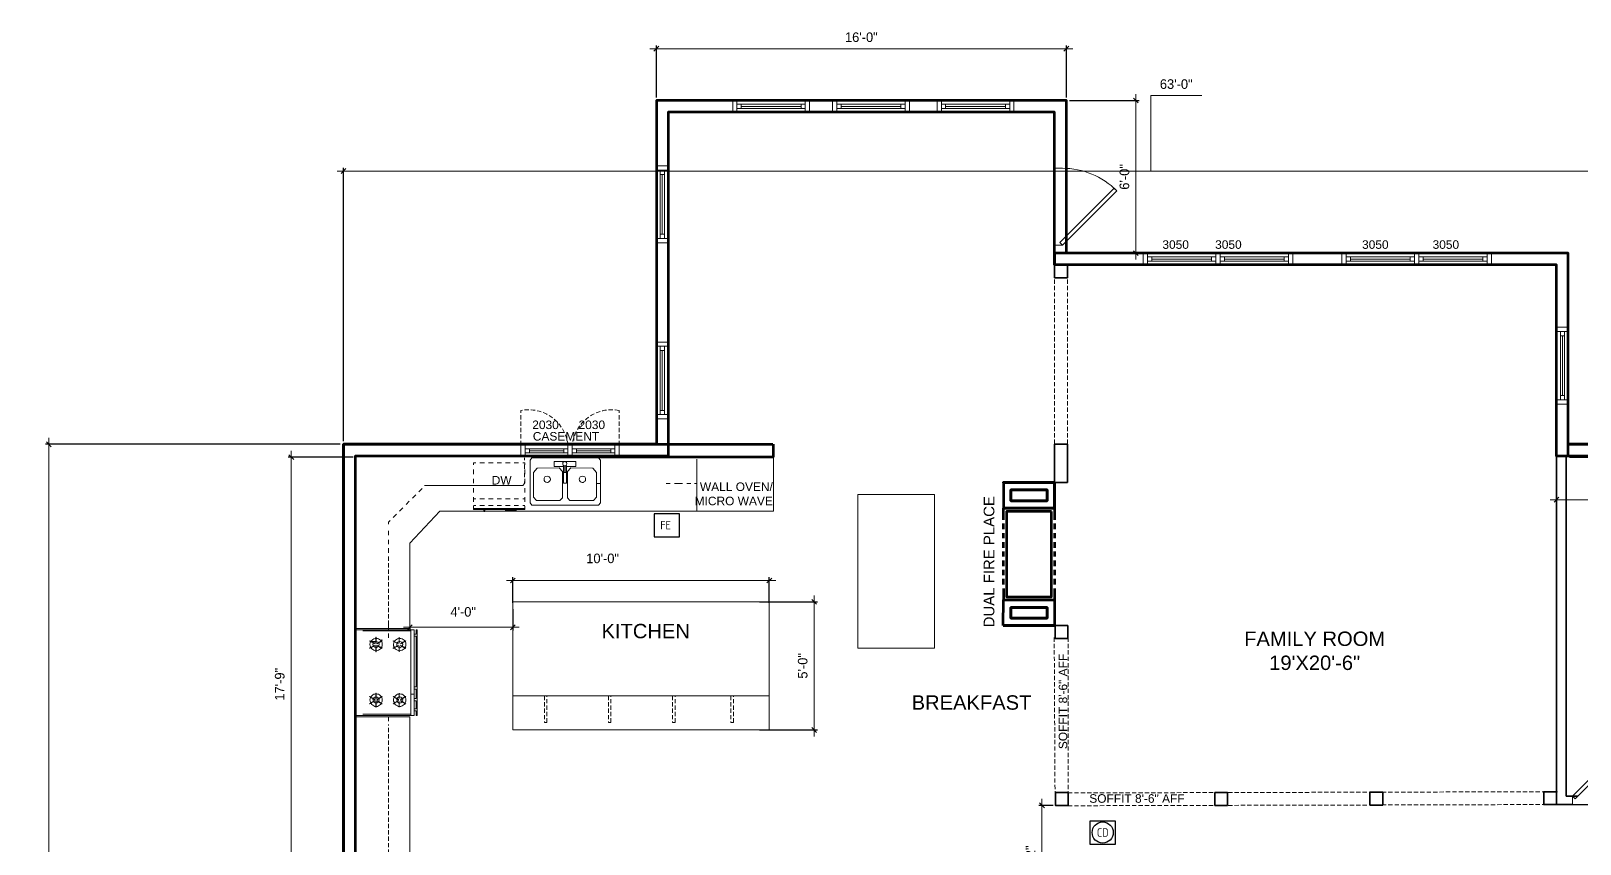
# Model space of a CAD drawing. Extents: x 4834 to 12794, y 1436 to 32221.
# Drawn here: x 7292 to 8017, y 3965 to 4346 of the extents above; entities that cross this region are included whole.
import ezdxf

# ---------------------------------------------------------------- set-up
doc = ezdxf.new("R2010")
doc.units = 0
doc.header["$LTSCALE"] = 8
doc.header["$MEASUREMENT"] = 0
doc.linetypes.add('HIDDEN', pattern=[0.375, 0.25, -0.125])
doc.linetypes.add('Hidden (½x)', pattern=[0.1875, 0.125, -0.0625])
doc.layers.get('0').update_dxf_attribs({"lineweight": 9})
doc.layers.get('DefPoints').update_dxf_attribs({"color": 17})
for name, color, linetype, lineweight in [('A-Wall-New', 1, 'Continuous', 50), ('A-Wall-Partition', 3, 'Continuous', 35), ('A-windoor', 2, 'Continuous', 13), ('AFURNITURE', 134, 'Continuous', 18), ('Details', 2, 'Continuous', 15), ('DIM', 8, 'Continuous', 5), ('DIMENSION', 9, 'Continuous', 9), ('door', 43, 'Continuous', 13), ('TEXT', 6, 'Continuous', 25)]:
    doc.layers.add(name, color=color, linetype=linetype, lineweight=lineweight)
doc.styles.add('ARCHITXT', font='ARCHITXT.SHX', dxfattribs={"height": 2})
doc.styles.add('PDF Arial', font='arial.ttf')
doc.styles.get("Standard").update_dxf_attribs({"font": 'stylu.ttf'})
doc.dimstyles.new('Forum 24', dxfattribs={"dimscale": 24, "dimtxt": 0.1875, "dimasz": 0.09375, "dimexe": 0.0625, "dimexo": 0.0625, "dimgap": 0.125, "dimtad": 1, "dimdec": 4, "dimrnd": 1, "dimzin": 7, "dimdsep": 46, "dimlunit": 4, "dimtxsty": 'Standard', "dimblk": 'OBLIQUE', "dimblk1": 'DIMTICK', "dimblk2": 'OBLIQUE', "dimcen": -0.0625, "dimdle": 0.125, "dimclrd": 256, "dimclre": 256, "dimclrt": 256, "dimadec": 0, "dimazin": 0, "dimtfac": 1, "dimtdec": 4, "dimtmove": 1, "dimatfit": 3, "dimfxl": 0.0625, "dimtvp": 1.2, "dimfrac": 2, "dimtolj": 1, "dimtzin": 7, "dimlwd": 13, "dimarcsym": 0})

# ---------------------------------------------------------------- blocks, each defined once
blk = doc.blocks.new('_Oblique')
at = {"color": 0, "linetype": 'ByBlock', "lineweight": -2}
blk.add_line((-0.5, -0.5), (0.5, 0.5), dxfattribs=at)
blk = doc.blocks.new('*D443')
at = {"layer": 'DefPoints', "color": 0, "transparency": 16777216}
for p in [(7631.76, 4078.55), (7658.79, 4078.55), (7631.76, 4018.52)]:
    blk.add_point(p, dxfattribs=at)
at = {"layer": 'DIM', "lineweight": -2, "transparency": 16777216}
for p, q in [((7633.26, 4078.55), (7660.29, 4078.55)), ((7633.26, 4018.52), (7660.29, 4018.52))]:
    blk.add_line(p, q, dxfattribs=at)
at = {"layer": 'DIM', "lineweight": 13, "transparency": 16777216}
blk.add_line((7658.79, 4015.52), (7658.79, 4081.55), dxfattribs=at)
at = {"layer": 'DIM', "lineweight": 13, "transparency": 16777216, "xscale": 2.25, "yscale": 2.25, "zscale": 2.25}
for p, rotation in [((7658.79, 4078.55), 90), ((7658.79, 4018.52), 270)]:
    blk.add_blockref('_Oblique', p, dxfattribs=dict(at, rotation=rotation))
at = {"layer": 'DIM', "transparency": 16777216, "insert": (7653.42, 4048.53), "char_height": 4.5, "attachment_point": 5, "rotation": 90}
blk.add_mtext('\\A1;5\'-0"', dxfattribs=at)
blk = doc.blocks.new('DIMTICK')
for p, q in [((-1, 0), (1, 0)), ((0, 1), (0, -1))]:
    blk.add_line(p, q)
at = {"const_width": 0.141}
blk.add_lwpolyline([(0.71, 0.71), (-0.71, -0.71)], dxfattribs=at)
blk = doc.blocks.new('*D444')
at = {"layer": 'DefPoints', "color": 0, "transparency": 16777216}
for p in [(7517.71, 4076.55), (7469.44, 4068.61), (7517.71, 4066.59)]:
    blk.add_point(p, dxfattribs=at)
at = {"layer": 'DIM', "lineweight": -2, "transparency": 16777216}
for p, q in [((7517.71, 4075.05), (7517.71, 4065.09)), ((7469.44, 4067.11), (7469.44, 4065.09))]:
    blk.add_line(p, q, dxfattribs=at)
at = {"layer": 'DIM', "lineweight": 13, "transparency": 16777216}
blk.add_line((7466.44, 4066.59), (7520.71, 4066.59), dxfattribs=at)
at = {"layer": 'DIM', "lineweight": 13, "transparency": 16777216, "xscale": 2.25, "yscale": 2.25, "zscale": 2.25, "rotation": 180}
blk.add_blockref('_Oblique', (7469.44, 4066.59), dxfattribs=at)
at = {"layer": 'DIM', "lineweight": 13, "transparency": 16777216, "xscale": 2.25, "yscale": 2.25, "zscale": 2.25}
blk.add_blockref('_Oblique', (7517.71, 4066.59), dxfattribs=at)
at = {"layer": 'DIM', "transparency": 16777216, "insert": (7494.43, 4073.8), "char_height": 4.5, "attachment_point": 5}
blk.add_mtext('\\A1;4\'-0"', dxfattribs=at)
blk = doc.blocks.new('*D445')
at = {"layer": 'DefPoints', "color": 0, "transparency": 16777216}
for p in [(7637.76, 4088.53), (7517.71, 4076.55), (7637.76, 4076.55)]:
    blk.add_point(p, dxfattribs=at)
at = {"layer": 'DIM', "lineweight": 13, "transparency": 16777216}
blk.add_line((7514.71, 4088.53), (7640.76, 4088.53), dxfattribs=at)
at = {"layer": 'DIM', "lineweight": -2, "transparency": 16777216}
for p, q in [((7517.71, 4078.05), (7517.71, 4090.03)), ((7637.76, 4078.05), (7637.76, 4090.03))]:
    blk.add_line(p, q, dxfattribs=at)
at = {"layer": 'DIM', "lineweight": 13, "transparency": 16777216, "xscale": 2.25, "yscale": 2.25, "zscale": 2.25, "rotation": 180}
blk.add_blockref('_Oblique', (7517.71, 4088.53), dxfattribs=at)
at = {"layer": 'DIM', "lineweight": 13, "transparency": 16777216, "xscale": 2.25, "yscale": 2.25, "zscale": 2.25}
blk.add_blockref('_Oblique', (7637.76, 4088.53), dxfattribs=at)
at = {"layer": 'DIM', "transparency": 16777216, "insert": (7559.73, 4098.85), "char_height": 4.5, "attachment_point": 5}
blk.add_mtext('\\A1;10\'-0"', dxfattribs=at)
blk = doc.blocks.new('*U558')
for p, q in [((-30, 0), (-30, 4)), ((0, 0), (0, 4))]:
    blk.add_line(p, q)
blk.add_lwpolyline([(0, 0), (-21.21, -21.21), (-22.45, -19.98), (-1.24, 1.24)], close=True)
blk.add_arc((0, 0), 30, 180, 225)
blk = doc.blocks.new('*U153')
for p, q in [((-18, 0), (14, 0)), ((-18, -3.75), (-18, -1.75)), ((-18, -1.75), (14, -1.75)), ((14, -3.75), (-18, -3.75)), ((-18, -5.5), (14, -5.5)), ((-16, -1.75), (-16, -3.75)), ((12, -2.75), (-16, -2.75)), ((12, -1.75), (12, -3.75)), ((14, -1.75), (14, -3.75))]:
    blk.add_line(p, q)
blk.add_lwpolyline([(-18, -5.5), (-20, -5.5), (-20, 0), (-18, 0)], close=True)
at = {"extrusion": (0, 0, -1)}
blk.add_lwpolyline([(-14, -5.5), (-16, -5.5), (-16, 0), (-14, 0)], close=True, dxfattribs=at)
blk = doc.blocks.new('*U162')
for p, q in [((-6, 0), (14, 0)), ((-6, -3.75), (-6, -1.75)), ((-6, -1.75), (14, -1.75)), ((14, -3.75), (-6, -3.75)), ((-6, -5.5), (14, -5.5)), ((-4, -1.75), (-4, -3.75)), ((12, -2.75), (-4, -2.75)), ((12, -1.75), (12, -3.75)), ((14, -1.75), (14, -3.75))]:
    blk.add_line(p, q)
blk.add_lwpolyline([(-6, -5.5), (-8, -5.5), (-8, 0), (-6, 0)], close=True)
at = {"extrusion": (0, 0, -1)}
blk.add_lwpolyline([(-14, -5.5), (-16, -5.5), (-16, 0), (-14, 0)], close=True, dxfattribs=at)
blk = doc.blocks.new('*U155')
for p, q in [((-18, 0), (2, 0)), ((-18, -3.75), (-18, -1.75)), ((-18, -1.75), (2, -1.75)), ((2, -3.75), (-18, -3.75)), ((-18, -5.5), (2, -5.5)), ((-16, -1.75), (-16, -3.75)), ((0, -2.75), (-16, -2.75)), ((0, -1.75), (0, -3.75)), ((2, -1.75), (2, -3.75))]:
    blk.add_line(p, q)
blk.add_lwpolyline([(-18, -5.5), (-20, -5.5), (-20, 0), (-18, 0)], close=True)
at = {"extrusion": (0, 0, -1)}
blk.add_lwpolyline([(-2, -5.5), (-4, -5.5), (-4, 0), (-2, 0)], close=True, dxfattribs=at)
blk = doc.blocks.new('*D466')
at = {"layer": 'DefPoints', "color": 0, "transparency": 16777216}
for p in [(7300.38, 4152.3), (7438.41, 4152.3), (7438.41, 3546.3)]:
    blk.add_point(p, dxfattribs=at)
at = {"layer": 'DIM', "lineweight": -2, "transparency": 16777216}
for p, q in [((7436.91, 4152.3), (7298.88, 4152.3)), ((7436.91, 3546.3), (7298.88, 3546.3))]:
    blk.add_line(p, q, dxfattribs=at)
at = {"layer": 'DIM', "lineweight": 13, "transparency": 16777216}
blk.add_line((7300.38, 3543.3), (7300.38, 4155.3), dxfattribs=at)
at = {"layer": 'DIM', "lineweight": 13, "transparency": 16777216, "xscale": 2.25, "yscale": 2.25, "zscale": 2.25}
for p, rotation in [((7300.38, 4152.3), 90), ((7300.38, 3546.3), 270)]:
    blk.add_blockref('_Oblique', p, dxfattribs=dict(at, rotation=rotation))
at = {"layer": 'DIM', "transparency": 16777216, "insert": (7295.01, 3849.3), "char_height": 4.5, "attachment_point": 5, "rotation": 90}
blk.add_mtext('\\A1;50\'-6"', dxfattribs=at)
blk = doc.blocks.new('*D467')
at = {"layer": 'DefPoints', "color": 0, "transparency": 16777216}
for p in [(8194.41, 4280.31), (7438.41, 4152.3), (8194.41, 4152.3)]:
    blk.add_point(p, dxfattribs=at)
at = {"layer": 'DIMENSION', "lineweight": 13, "transparency": 16777216}
for p, q in [((7816.41, 4280.31), (7816.41, 4315.65)), ((7816.41, 4315.65), (7840.24, 4315.65)), ((7435.41, 4280.31), (8197.41, 4280.31))]:
    blk.add_line(p, q, dxfattribs=at)
at = {"layer": 'DIMENSION', "lineweight": -2, "transparency": 16777216}
for p, q in [((7438.41, 4153.8), (7438.41, 4281.81)), ((8194.41, 4153.8), (8194.41, 4281.81))]:
    blk.add_line(p, q, dxfattribs=at)
at = {"layer": 'DIMENSION', "lineweight": 13, "transparency": 16777216, "xscale": 2.25, "yscale": 2.25, "zscale": 2.25, "rotation": 180}
blk.add_blockref('_Oblique', (7438.41, 4280.31), dxfattribs=at)
at = {"layer": 'DIMENSION', "lineweight": 13, "transparency": 16777216, "xscale": 2.25, "yscale": 2.25, "zscale": 2.25}
blk.add_blockref('_Oblique', (8194.41, 4280.31), dxfattribs=at)
at = {"layer": 'DIMENSION', "transparency": 16777216, "insert": (7828.32, 4321), "char_height": 4.5, "attachment_point": 5}
blk.add_mtext('\\A1;63\'-0"', dxfattribs=at)
blk = doc.blocks.new('*D482')
at = {"layer": 'DefPoints', "color": 0, "transparency": 16777216}
for p in [(8006.41, 4146.3), (8194.41, 4146.3), (8194.41, 4126.37)]:
    blk.add_point(p, dxfattribs=at)
at = {"layer": 'DIM', "lineweight": -2, "transparency": 16777216}
for p, q in [((8006.41, 4144.8), (8006.41, 4124.87)), ((8194.41, 4144.8), (8194.41, 4124.87))]:
    blk.add_line(p, q, dxfattribs=at)
at = {"layer": 'DIM', "lineweight": 13, "transparency": 16777216}
blk.add_line((8003.41, 4126.37), (8197.41, 4126.37), dxfattribs=at)
at = {"layer": 'DIM', "lineweight": 13, "transparency": 16777216, "xscale": 2.25, "yscale": 2.25, "zscale": 2.25, "rotation": 180}
blk.add_blockref('_Oblique', (8006.41, 4126.37), dxfattribs=at)
at = {"layer": 'DIM', "lineweight": 13, "transparency": 16777216, "xscale": 2.25, "yscale": 2.25, "zscale": 2.25}
blk.add_blockref('_Oblique', (8194.41, 4126.37), dxfattribs=at)
at = {"layer": 'DIM', "transparency": 16777216, "insert": (8100.41, 4131.72), "char_height": 4.5, "attachment_point": 5}
blk.add_mtext('\\A1;15\'-8"', dxfattribs=at)
blk = doc.blocks.new('*D473')
at = {"layer": 'DefPoints', "color": 0, "transparency": 16777216}
for p in [(8010.91, 4146.3), (8010.91, 3983.56), (8046.05, 3983.56)]:
    blk.add_point(p, dxfattribs=at)
at = {"layer": 'DIM', "lineweight": 13, "transparency": 16777216}
blk.add_line((8046.05, 4149.3), (8046.05, 3980.56), dxfattribs=at)
at = {"layer": 'DIM', "lineweight": -2, "transparency": 16777216}
for p, q in [((8012.41, 4146.3), (8047.55, 4146.3)), ((8012.41, 3983.56), (8047.55, 3983.56))]:
    blk.add_line(p, q, dxfattribs=at)
at = {"layer": 'DIM', "lineweight": 13, "transparency": 16777216, "xscale": 2.25, "yscale": 2.25, "zscale": 2.25}
for p, rotation in [((8046.05, 4146.3), 90), ((8046.05, 3983.56), 270)]:
    blk.add_blockref('_Oblique', p, dxfattribs=dict(at, rotation=rotation))
at = {"layer": 'DIM', "transparency": 16777216, "insert": (8040.63, 4064.93), "char_height": 4.5, "attachment_point": 5, "rotation": 90}
blk.add_mtext('\\A1;13\'-7"', dxfattribs=at)
blk = doc.blocks.new('*D512')
at = {"layer": 'DefPoints', "color": 0, "transparency": 16777216}
for p in [(7772.26, 3983.21), (7765.46, 3933.59), (7772.26, 3933.59)]:
    blk.add_point(p, dxfattribs=at)
at = {"layer": 'DIM', "lineweight": -2, "transparency": 16777216}
for p, q in [((7770.76, 3983.21), (7763.96, 3983.21)), ((7770.76, 3933.59), (7763.96, 3933.59))]:
    blk.add_line(p, q, dxfattribs=at)
at = {"layer": 'DIM', "lineweight": 13, "transparency": 16777216}
blk.add_line((7765.46, 3986.21), (7765.46, 3930.59), dxfattribs=at)
at = {"layer": 'DIM', "lineweight": 13, "transparency": 16777216, "xscale": 2.25, "yscale": 2.25, "zscale": 2.25}
for p, rotation in [((7765.46, 3983.21), 90), ((7765.46, 3933.59), 270)]:
    blk.add_blockref('_Oblique', p, dxfattribs=dict(at, rotation=rotation))
at = {"layer": 'DIM', "transparency": 16777216, "insert": (7760.11, 3958.4), "char_height": 4.5, "attachment_point": 5, "rotation": 90}
blk.add_mtext('\\A1;4\'-2"', dxfattribs=at)
blk = doc.blocks.new('*D534')
at = {"layer": 'DefPoints', "color": 0, "transparency": 16777216}
for p in [(7413.96, 4146.3), (7444.41, 4146.3), (7444.41, 3933.56)]:
    blk.add_point(p, dxfattribs=at)
at = {"layer": 'DIM', "lineweight": 13, "transparency": 16777216}
blk.add_line((7413.96, 3930.56), (7413.96, 4149.3), dxfattribs=at)
at = {"layer": 'DIM', "lineweight": -2, "transparency": 16777216}
for p, q in [((7442.91, 4146.3), (7412.46, 4146.3)), ((7442.91, 3933.56), (7412.46, 3933.56))]:
    blk.add_line(p, q, dxfattribs=at)
at = {"layer": 'DIM', "lineweight": 13, "transparency": 16777216, "xscale": 2.25, "yscale": 2.25, "zscale": 2.25}
for p, rotation in [((7413.96, 4146.3), 90), ((7413.96, 3933.56), 270)]:
    blk.add_blockref('_Oblique', p, dxfattribs=dict(at, rotation=rotation))
at = {"layer": 'DIM', "transparency": 16777216, "insert": (7408.55, 4039.93), "char_height": 4.5, "attachment_point": 5, "rotation": 90}
blk.add_mtext('\\A1;17\'-9"', dxfattribs=at)
blk = doc.blocks.new('*U516')
for p, q in [((0, 0), (0, -4)), ((36, 0), (36, -4))]:
    blk.add_line(p, q)
blk.add_lwpolyline([(0, 0), (25.46, 25.46), (26.69, 24.22), (1.24, -1.24)], close=True)
blk.add_arc((0, 0), 36, 360, 45)
blk = doc.blocks.new('*D553')
at = {"layer": 'DefPoints', "color": 0, "transparency": 16777216}
for p in [(7776.88, 4313.3), (7776.88, 4241.8), (7809.42, 4241.8)]:
    blk.add_point(p, dxfattribs=at)
at = {"layer": 'DIM', "lineweight": 13, "transparency": 16777216}
blk.add_line((7809.42, 4316.3), (7809.42, 4238.8), dxfattribs=at)
at = {"layer": 'DIM', "lineweight": -2, "transparency": 16777216}
for p, q in [((7778.38, 4313.3), (7810.92, 4313.3)), ((7778.38, 4241.8), (7810.92, 4241.8))]:
    blk.add_line(p, q, dxfattribs=at)
at = {"layer": 'DIM', "lineweight": 13, "transparency": 16777216, "xscale": 2.25, "yscale": 2.25, "zscale": 2.25}
for p, rotation in [((7809.42, 4313.3), 90), ((7809.42, 4241.8), 270)]:
    blk.add_blockref('_Oblique', p, dxfattribs=dict(at, rotation=rotation))
at = {"layer": 'DIM', "transparency": 16777216, "insert": (7804.07, 4277.55), "char_height": 4.5, "attachment_point": 5, "rotation": 90}
blk.add_mtext('\\A1;6\'-0"', dxfattribs=at)
blk = doc.blocks.new('*D554')
at = {"layer": 'DefPoints', "color": 0, "transparency": 16777216}
for p in [(7584.88, 4337.6), (7584.88, 4313.3), (7776.88, 4313.3)]:
    blk.add_point(p, dxfattribs=at)
at = {"layer": 'DIM', "lineweight": 13, "transparency": 16777216}
blk.add_line((7779.88, 4337.6), (7581.88, 4337.6), dxfattribs=at)
at = {"layer": 'DIM', "lineweight": -2, "transparency": 16777216}
for p, q in [((7584.88, 4314.8), (7584.88, 4339.1)), ((7776.88, 4314.8), (7776.88, 4339.1))]:
    blk.add_line(p, q, dxfattribs=at)
at = {"layer": 'DIM', "lineweight": 13, "transparency": 16777216, "xscale": 2.25, "yscale": 2.25, "zscale": 2.25, "rotation": 180}
blk.add_blockref('_Oblique', (7584.88, 4337.6), dxfattribs=at)
at = {"layer": 'DIM', "lineweight": 13, "transparency": 16777216, "xscale": 2.25, "yscale": 2.25, "zscale": 2.25}
blk.add_blockref('_Oblique', (7776.88, 4337.6), dxfattribs=at)
at = {"layer": 'DIM', "transparency": 16777216, "insert": (7680.88, 4342.95), "char_height": 4.5, "attachment_point": 5}
blk.add_mtext('\\A1;16\'-0"', dxfattribs=at)

msp = doc.modelspace()

# ---------------------------------------------------------------- linework, layer by layer
at = {"layer": 'A-Wall-New', "lineweight": 70}
for p, q in [((7776.87708, 4313.30067), (7584.87708, 4313.30067)), ((7584.87708, 4313.30067), (7584.87708, 4152.30067)), ((7776.87708, 4281.55537), (7776.87708, 4313.30067)), ((7776.87708, 4241.80067), (7776.87708, 4249.95997)), ((8011.90572, 4241.80067), (7771.37708, 4241.80067)), ((7771.37708, 4241.80067), (7771.37708, 4236.27325)), ((8011.90572, 4152.30067), (8011.90572, 4241.80067)), ((7639.76249, 4146.30067), (7639.76249, 4152.30067)), ((8011.90572, 4152.30067), (8194.40581, 4152.30067)), ((8011.90572, 4146.30067), (8011.90572, 4152.30067)), ((7747.29715, 4067.38932), (7747.37708, 4079.38932))]:
    msp.add_line(p, q, dxfattribs=at)
for points in [[(8194.40581, 4152.30067), (8011.90572, 4152.30067), (8011.90572, 4241.80067), (7776.87708, 4241.80067), (7776.87708, 4313.30067), (7584.87708, 4313.30067), (7584.87708, 4152.30067), (7438.40581, 4152.30067), (7438.40581, 3546.30067), (7714.40581, 3546.30067), (7714.40623, 3677.80987), (7846.40566, 3677.8095), (7846.4059, 3653.80987), (8012.40572, 3653.80601), (8012.40627, 3677.80987), (8194.40581, 3677.80987)], [(8188.90581, 4146.80067), (8006.40572, 4146.80067), (8006.40572, 4236.30067), (7771.37708, 4236.30067), (7771.37708, 4307.80067), (7590.37708, 4307.80067), (7590.37708, 4146.80067), (7443.90581, 4146.80067), (7443.90581, 3551.80067), (7708.90582, 3551.80067), (7708.90625, 3683.30989), (7851.9056, 3683.30949), (7851.90584, 3659.30974), (8006.90584, 3659.30614), (8006.9064, 3683.30987), (8188.90581, 3683.30987)], [(7750.81641, 4125.86932), (7750.81641, 4130.90999), (7767.85708, 4130.90999), (7767.85708, 4125.86932), (7767.85708, 4130.90999), (7750.81641, 4130.90999)], [(7769.85708, 4120.90932), (7748.81641, 4120.90932), (7748.81641, 4080.90932), (7769.85708, 4080.90932)], [(7767.85768, 4125.86932), (7750.81701, 4125.86932)], [(7750.81641, 4075.86932), (7750.81641, 4070.90999), (7767.85708, 4070.90999), (7767.85708, 4075.86932), (7767.85708, 4070.90999), (7750.81641, 4070.90999)], [(7767.85768, 4075.86932), (7750.81701, 4075.86932)]]:
    msp.add_lwpolyline(points, close=True, dxfattribs=at)
for points in [[(7438.40581, 3950.19884), (7438.40581, 4152.30067), (7639.37973, 4152.30067)], [(7639.76249, 4146.30067), (7553.06157, 4146.30067)], [(7771.29715, 4134.34932), (7747.29715, 4134.34932), (7771.29715, 4134.34932), (7771.29715, 4122.34932), (7747.29715, 4122.34932)], [(7747.29781, 4134.34932), (7747.77715, 4134.34932), (7747.37715, 4134.34932)], [(7747.37708, 4134.34932), (7747.37708, 4122.34932), (7771.37708, 4122.34932), (7771.37708, 4134.34932)], [(7752.81701, 4134.34932), (7771.37701, 4134.34932), (7752.81701, 4134.34932)], [(7747.29715, 4122.34932), (7747.29715, 4116.98932)], [(7771.37708, 4122.34932), (7771.37708, 4116.98932)], [(7747.29715, 4115.14932), (7747.29715, 4112.50932)], [(7771.37708, 4115.14932), (7771.37708, 4112.50932)], [(7747.29715, 4110.74932), (7747.29715, 4108.34932)], [(7747.29715, 4106.50932), (7747.29715, 4103.86932)], [(7771.37708, 4110.74932), (7771.37708, 4108.34932)], [(7771.37708, 4106.50932), (7771.37708, 4103.86932)], [(7747.29715, 4102.10932), (7747.29715, 4099.70932)], [(7771.37708, 4102.10932), (7771.37708, 4099.70932)], [(7747.29715, 4097.86932), (7747.29715, 4095.22932)], [(7747.29715, 4093.46932), (7747.29715, 4091.06932)], [(7771.37708, 4097.86932), (7771.37708, 4095.22932)], [(7771.37708, 4093.46932), (7771.37708, 4091.06932)], [(7747.29715, 4089.22932), (7747.29715, 4086.58932)], [(7747.37708, 4084.82932), (7747.37708, 4079.38932), (7751.93708, 4079.38932)], [(7771.37708, 4089.22932), (7771.37708, 4086.58932)], [(7771.37708, 4084.82932), (7771.37708, 4079.38932)], [(7747.29715, 4079.38932), (7771.29715, 4079.38932), (7771.29715, 4067.38932)], [(7753.69708, 4079.38932), (7756.33775, 4079.38932)], [(7758.17701, 4079.38932), (7760.57701, 4079.38932)], [(7762.33701, 4079.38932), (7764.97635, 4079.38932)], [(7766.81701, 4079.38932), (7771.37701, 4079.38932)], [(7747.29715, 4067.38932), (7771.29715, 4067.38932), (7747.29715, 4067.38932)], [(7752.81701, 4067.38932), (7771.37701, 4067.38932), (7752.81701, 4067.38932)]]:
    msp.add_lwpolyline(points, dxfattribs=at)
at = {"layer": 'A-Wall-Partition'}
for p, q in [((8006.40572, 3983.55982), (8006.40572, 4146.30067)), ((8010.90572, 3987.55982), (8010.90572, 4146.30067)), ((8006.40572, 3983.55982), (8013.88647, 3983.55982)), ((8010.90572, 3987.55982), (8016.36135, 3987.55982))]:
    msp.add_line(p, q, dxfattribs=at)
for points in [[(7777.37708, 4230.30067), (7777.37708, 4236.30067), (7771.37708, 4236.30067), (7771.37708, 4230.30067)], [(7777.37708, 4134.34932), (7777.37708, 4152.30067), (7771.37708, 4152.30067), (7771.37708, 4134.34932)], [(7777.5573, 4061.38932), (7777.5573, 4067.38932), (7771.5573, 4067.38932), (7771.5573, 4061.38932)], [(7924.99192, 3983.36464), (7924.99192, 3989.36464), (7918.99192, 3989.36464), (7918.99192, 3983.36464)], [(8006.40572, 3983.55982), (8006.40572, 3989.55982), (8000.40572, 3989.55982), (8000.40572, 3983.55982)], [(7777.73078, 3983.20542), (7777.73078, 3989.20542), (7771.73078, 3989.20542), (7771.73078, 3983.20542)], [(7852.38969, 3983.17799), (7852.38969, 3989.17799), (7846.38969, 3989.17799), (7846.38969, 3983.17799)]]:
    msp.add_lwpolyline(points, close=True, dxfattribs=at)
at = {"layer": 'AFURNITURE'}
for p, q in [((7603.76249, 4120.94407), (7603.76249, 4145.4065)), ((7522.3324, 4133.0637), (7476.39177, 4133.0637)), ((7483.44654, 4120.94407), (7469.43734, 4105.93487)), ((7483.44654, 4120.94407), (7603.76249, 4120.94407)), ((7469.43734, 4105.93487), (7469.43734, 4066.04735)), ((7469.43734, 4066.04735), (7444.40581, 4066.04735)), ((7469.43734, 4024.68232), (7444.40581, 4024.68232)), ((7469.43734, 3957.55982), (7469.43734, 4024.68232))]:
    msp.add_line(p, q, dxfattribs=at)
for points in [[(7499.2876, 4142.73778), (7499.2876, 4143.62735)], [(7500.39956, 4143.62735), (7499.2876, 4143.62735)], [(7504.40263, 4143.62735), (7502.2899, 4143.62735)], [(7508.4057, 4143.62735), (7506.29297, 4143.62735)], [(7512.40877, 4143.62735), (7510.29604, 4143.62735)], [(7516.41183, 4143.62735), (7514.2991, 4143.62735)], [(7520.4149, 4143.62735), (7518.30217, 4143.62735)], [(7523.30601, 4143.62735), (7522.30524, 4143.62735)], [(7523.22197, 4144.85051), (7523.22197, 4145.96248)], [(7523.22197, 4140.84745), (7523.22197, 4142.84898)], [(7523.30601, 4142.73778), (7523.30601, 4143.62735)], [(7526.6419, 4145.96248), (7525.75232, 4144.85051)], [(7525.75232, 4124.83518), (7525.75232, 4144.85051)], [(7557.77686, 4145.96248), (7526.6419, 4145.96248)], [(7547.21321, 4144.29453), (7537.09435, 4144.29453)], [(7537.09435, 4141.95941), (7537.09435, 4144.29453)], [(7541.43101, 4141.95941), (7537.09435, 4141.95941)], [(7542.98775, 4143.40496), (7542.87656, 4143.73855), (7542.65417, 4143.96094), (7542.32058, 4144.07214), (7541.98699, 4144.18334), (7541.6534, 4144.07214), (7541.31981, 4143.96094), (7541.09742, 4143.73855), (7541.09742, 4143.40496)], [(7541.09742, 4143.40496), (7541.09742, 4143.18257), (7541.09742, 4142.84898), (7541.31981, 4142.51539), (7541.6534, 4142.293), (7541.98699, 4142.293), (7542.43177, 4142.293), (7542.65417, 4142.51539), (7542.87656, 4142.84898), (7542.98775, 4143.18257), (7542.98775, 4143.40496)], [(7541.43101, 4134.06447), (7541.43101, 4142.4042)], [(7541.76459, 4139.1795), (7541.76459, 4142.293)], [(7542.54297, 4139.1795), (7542.54297, 4142.293)], [(7542.87656, 4134.06447), (7542.87656, 4142.4042)], [(7547.21321, 4141.95941), (7542.87656, 4141.95941)], [(7547.21321, 4141.95941), (7547.21321, 4144.29453)], [(7554.73105, 4145.96248), (7553.84148, 4145.96248)], [(7558.62292, 4145.96248), (7556.73258, 4145.96248)], [(7558.66644, 4144.85051), (7557.77686, 4145.96248)], [(7558.66644, 4124.83518), (7558.66644, 4144.85051)], [(7603.76249, 4120.94407), (7639.76249, 4120.94407), (7639.76249, 4146.30067)], [(7499.2876, 4138.40113), (7499.2876, 4140.51386)], [(7499.2876, 4134.06447), (7499.2876, 4136.1772)], [(7523.22197, 4136.84438), (7523.22197, 4138.84591)], [(7523.22197, 4133.95328), (7523.22197, 4134.84285)], [(7523.30601, 4138.40113), (7523.30601, 4140.51386)], [(7523.30601, 4134.06447), (7523.30601, 4136.1772)], [(7529.08821, 4141.06984), (7527.30907, 4139.1795)], [(7527.30907, 4127.50389), (7527.30907, 4139.1795)], [(7539.42947, 4141.29223), (7529.08821, 4141.06984)], [(7535.31521, 4135.95481), (7535.20401, 4136.51079), (7534.75923, 4137.06677), (7534.31444, 4137.28916), (7533.75846, 4137.40036), (7533.09128, 4137.28916), (7532.6465, 4137.06677), (7532.4241, 4136.51079), (7532.31291, 4135.95481)], [(7532.31291, 4135.95481), (7532.31291, 4135.95481), (7532.4241, 4135.39883), (7532.6465, 4134.84285), (7533.09128, 4134.50926), (7533.75846, 4134.39806), (7533.98085, 4134.39806), (7534.31444, 4134.50926), (7534.53683, 4134.73165), (7534.75923, 4134.84285), (7534.98162, 4135.17643), (7535.20401, 4135.39883), (7535.31521, 4135.73242), (7535.31521, 4135.95481), (7535.31521, 4135.95481)], [(7540.87502, 4139.62429), (7539.42947, 4141.29223)], [(7540.87502, 4127.1703), (7540.87502, 4139.62429)], [(7542.54297, 4139.1795), (7541.76459, 4139.1795)], [(7544.7669, 4141.29223), (7543.32134, 4139.62429)], [(7543.32134, 4127.1703), (7543.32134, 4139.62429)], [(7555.21935, 4141.06984), (7544.7669, 4141.29223)], [(7551.77226, 4135.95481), (7551.66107, 4136.51079), (7551.32748, 4137.06677), (7550.7715, 4137.28916), (7550.21551, 4137.40036), (7549.65953, 4137.28916), (7549.21475, 4137.06677), (7548.88116, 4136.51079), (7548.76996, 4135.95481)], [(7548.76996, 4135.95481), (7548.76996, 4135.95481), (7548.88116, 4135.39883), (7549.21475, 4134.84285), (7549.65953, 4134.50926), (7550.21551, 4134.39806), (7550.5491, 4134.39806), (7550.7715, 4134.50926), (7551.10509, 4134.73165), (7551.32748, 4134.84285), (7551.54987, 4135.17643), (7551.66107, 4135.39883), (7551.77226, 4135.73242), (7551.77226, 4135.95481), (7551.77226, 4135.95481)], [(7556.88729, 4139.1795), (7555.21935, 4141.06984)], [(7556.88729, 4127.50389), (7556.88729, 4139.1795)], [(7603.76249, 4136.84438), (7603.76249, 4138.84591)], [(7603.76249, 4133.95328), (7603.76249, 4134.84285)], [(7470.65896, 4127.0591), (7472.21571, 4128.61585)], [(7473.66126, 4130.0614), (7475.21801, 4131.61815)], [(7499.2876, 4129.72782), (7499.2876, 4131.84055)], [(7499.2876, 4125.39116), (7499.2876, 4127.61509)], [(7522.3324, 4133.0637), (7523.22197, 4133.95328)], [(7523.30601, 4129.72782), (7523.30601, 4131.84055)], [(7523.30601, 4125.39116), (7523.30601, 4127.61509)], [(7528.75463, 4126.05834), (7527.30907, 4127.50389)], [(7540.87502, 4127.1703), (7539.76306, 4125.94714)], [(7542.87656, 4134.06447), (7541.43101, 4134.06447)], [(7544.32211, 4125.94714), (7543.32134, 4127.1703)], [(7556.88729, 4127.50389), (7555.44174, 4126.05834)], [(7556.73258, 4133.95328), (7558.62292, 4133.95328)], [(7589.4197, 4133.95328), (7591.31004, 4133.95328)], [(7593.31157, 4133.95328), (7597.20191, 4133.95328)], [(7599.09224, 4133.95328), (7600.98258, 4133.95328)], [(7602.76172, 4133.95328), (7603.76249, 4133.95328)], [(7464.65436, 4121.0545), (7466.09991, 4122.50005)], [(7467.76786, 4124.168), (7469.21341, 4125.61355)], [(7500.39956, 4126.72551), (7499.2876, 4126.72551)], [(7500.39956, 4123.61202), (7499.2876, 4123.61202)], [(7499.2876, 4122.27766), (7499.2876, 4123.38962)], [(7523.30601, 4122.27766), (7499.2876, 4122.27766)], [(7499.2876, 4121.72168), (7499.2876, 4122.27766)], [(7523.30601, 4121.72168), (7499.2876, 4121.72168)], [(7504.40263, 4126.72551), (7502.2899, 4126.72551)], [(7504.40263, 4123.61202), (7502.2899, 4123.61202)], [(7504.06904, 4120.83211), (7504.06904, 4121.72168)], [(7504.51383, 4120.83211), (7504.06904, 4120.83211)], [(7504.51383, 4120.83211), (7504.51383, 4121.72168)], [(7504.51383, 4120.83211), (7504.51383, 4121.72168)], [(7508.4057, 4126.72551), (7506.29297, 4126.72551)], [(7508.4057, 4123.61202), (7506.29297, 4123.61202)], [(7512.40877, 4126.72551), (7510.29604, 4126.72551)], [(7512.40877, 4123.61202), (7510.29604, 4123.61202)], [(7516.41183, 4126.72551), (7514.2991, 4126.72551)], [(7516.41183, 4123.61202), (7514.2991, 4123.61202)], [(7514.2991, 4121.27689), (7514.2991, 4121.72168)], [(7519.19174, 4121.27689), (7514.2991, 4121.27689)], [(7520.4149, 4126.72551), (7518.30217, 4126.72551)], [(7520.4149, 4123.61202), (7518.30217, 4123.61202)], [(7519.19174, 4121.27689), (7519.19174, 4121.72168)], [(7523.30601, 4126.72551), (7522.30524, 4126.72551)], [(7523.30601, 4123.61202), (7522.30524, 4123.61202)], [(7523.30601, 4122.27766), (7523.30601, 4123.38962)], [(7523.30601, 4121.72168), (7523.30601, 4122.27766)], [(7526.6419, 4123.83441), (7525.75232, 4124.83518)], [(7557.77686, 4123.83441), (7526.6419, 4123.83441)], [(7539.76306, 4125.94714), (7528.75463, 4126.05834)], [(7555.44174, 4126.05834), (7544.32211, 4125.94714)], [(7558.66644, 4124.83518), (7557.77686, 4123.83441)], [(7459.42813, 4115.82828), (7460.20651, 4116.60665)], [(7459.42813, 4114.82751), (7459.42813, 4115.82828)], [(7461.65206, 4118.0522), (7463.20881, 4119.60895)], [(7459.42813, 4109.71324), (7459.42813, 4111.82597)], [(7459.42813, 4105.48778), (7459.42813, 4107.60051)], [(7459.42813, 4101.53686), (7459.42813, 4103.64959)], [(7459.42813, 4069.84183), (7459.42813, 4065.84336)], [(7471.42651, 4065.38017), (7444.40581, 4065.38017)], [(7469.98096, 4064.93538), (7447.40811, 4064.93538)], [(7453.5239, 4059.15318), (7453.5239, 4061.93308)], [(7453.6351, 4061.93308), (7453.5239, 4061.93308)], [(7453.6351, 4059.15318), (7453.6351, 4061.93308)], [(7459.42813, 4065.83876), (7459.42813, 4067.84029)], [(7459.42813, 4065.16238), (7459.42813, 4067.27511)], [(7459.42813, 4061.6133), (7459.42813, 4063.72603)], [(7464.53234, 4059.15318), (7464.53234, 4061.93308)], [(7464.53234, 4059.15318), (7464.53234, 4061.93308)], [(7469.98096, 4025.3495), (7469.98096, 4065.38017)], [(7471.42651, 4025.3495), (7471.42651, 4065.38017)], [(7472.42728, 4063.37864), (7471.42651, 4063.37864)], [(7472.42728, 4062.37787), (7471.42651, 4062.37787)], [(7472.87206, 4065.38017), (7472.42728, 4065.38017)], [(7472.42728, 4063.37864), (7472.42728, 4065.38017)], [(7472.42728, 4038.69305), (7472.42728, 4062.37787)], [(7472.87206, 4025.3495), (7472.87206, 4065.38017)], [(7453.19032, 4058.81959), (7450.6328, 4060.26514)], [(7453.07912, 4058.81959), (7450.6328, 4060.15394)], [(7450.6328, 4056.70686), (7453.19032, 4058.15241)], [(7450.6328, 4056.92925), (7453.07912, 4058.15241)], [(7450.744, 4058.70839), (7450.85519, 4059.26437), (7451.07759, 4059.82035), (7451.41117, 4060.26514), (7451.74476, 4060.59873), (7452.18955, 4060.93232), (7452.63433, 4061.15471), (7453.19032, 4061.3771), (7453.6351, 4061.3771), (7454.30228, 4061.3771), (7454.74706, 4061.15471), (7455.30305, 4060.93232), (7455.74783, 4060.59873), (7456.08142, 4060.26514), (7456.30381, 4059.82035), (7456.5262, 4059.26437), (7456.5262, 4058.70839)], [(7456.5262, 4058.70839), (7456.5262, 4058.486), (7456.5262, 4057.93002), (7456.30381, 4057.48523), (7456.08142, 4056.92925), (7455.74783, 4056.48446), (7455.30305, 4056.15088), (7454.74706, 4055.92848), (7454.30228, 4055.70609), (7453.6351, 4055.59489), (7453.07912, 4055.70609), (7452.52314, 4055.92848), (7452.07835, 4056.15088), (7451.63357, 4056.48446), (7451.29998, 4056.92925), (7450.96639, 4057.48523), (7450.85519, 4057.93002), (7450.744, 4058.486), (7450.744, 4058.70839)], [(7451.41117, 4059.93155), (7453.30151, 4059.93155)], [(7452.18955, 4058.70839), (7452.30074, 4058.93078), (7452.41194, 4059.26437), (7452.74553, 4059.59796), (7453.19032, 4059.82035), (7453.6351, 4059.93155), (7454.19108, 4059.82035), (7454.63587, 4059.59796), (7454.96946, 4059.26437), (7455.08065, 4058.93078), (7455.08065, 4058.70839)], [(7455.08065, 4058.70839), (7455.08065, 4058.486), (7454.96946, 4058.04121), (7454.63587, 4057.59643), (7454.19108, 4057.26284), (7453.6351, 4057.04045), (7453.07912, 4057.26284), (7452.63433, 4057.59643), (7452.30074, 4058.04121), (7452.18955, 4058.486), (7452.18955, 4058.70839)], [(7453.07912, 4058.81959), (7453.19032, 4058.81959)], [(7453.19032, 4058.15241), (7453.07912, 4058.15241)], [(7453.6351, 4059.15318), (7453.5239, 4059.15318)], [(7453.5239, 4055.15011), (7453.5239, 4057.93002)], [(7453.6351, 4057.93002), (7453.5239, 4057.93002)], [(7453.6351, 4055.15011), (7453.5239, 4055.15011)], [(7453.6351, 4055.15011), (7453.6351, 4057.93002)], [(7453.96869, 4058.81959), (7456.41501, 4060.26514)], [(7454.19108, 4058.81959), (7453.96869, 4058.81959)], [(7453.96869, 4058.15241), (7454.19108, 4058.15241)], [(7456.41501, 4056.70686), (7453.96869, 4058.15241)], [(7454.19108, 4058.81959), (7456.5262, 4060.15394)], [(7456.5262, 4056.92925), (7454.19108, 4058.15241)], [(7455.41424, 4059.93155), (7456.41501, 4059.93155)], [(7456.41501, 4059.93155), (7456.41501, 4060.93232)], [(7456.5262, 4060.15394), (7456.41501, 4060.26514)], [(7456.41501, 4056.70686), (7456.5262, 4056.92925)], [(7461.64124, 4060.15394), (7461.64124, 4060.26514)], [(7464.08755, 4058.81959), (7461.64124, 4060.26514)], [(7464.08755, 4058.81959), (7461.64124, 4060.15394)], [(7461.64124, 4056.70686), (7464.08755, 4058.15241)], [(7461.64124, 4056.92925), (7464.08755, 4058.15241)], [(7461.64124, 4056.70686), (7461.64124, 4056.92925)], [(7461.86363, 4058.70839), (7461.97482, 4059.26437), (7462.19722, 4059.82035), (7462.41961, 4060.26514), (7462.7532, 4060.59873), (7463.19798, 4060.93232), (7463.64277, 4061.15471), (7464.19875, 4061.3771), (7464.75473, 4061.3771), (7465.31071, 4061.3771), (7465.8667, 4061.15471), (7466.31148, 4060.93232), (7466.75627, 4060.59873), (7467.08986, 4060.26514), (7467.42344, 4059.82035), (7467.53464, 4059.26437), (7467.64584, 4058.70839)], [(7467.64584, 4058.70839), (7467.64584, 4058.486), (7467.53464, 4057.93002), (7467.42344, 4057.48523), (7467.08986, 4056.92925), (7466.75627, 4056.48446), (7466.31148, 4056.15088), (7465.8667, 4055.92848), (7465.31071, 4055.70609), (7464.75473, 4055.59489), (7464.08755, 4055.70609), (7463.64277, 4055.92848), (7463.08679, 4056.15088), (7462.642, 4056.48446), (7462.30841, 4056.92925), (7462.08602, 4057.48523), (7461.86363, 4057.93002), (7461.86363, 4058.486), (7461.86363, 4058.70839)], [(7463.30918, 4058.70839), (7463.30918, 4058.93078), (7463.53157, 4059.26437), (7463.86516, 4059.59796), (7464.19875, 4059.82035), (7464.75473, 4059.93155), (7465.31071, 4059.82035), (7465.7555, 4059.59796), (7466.08909, 4059.26437), (7466.08909, 4058.93078), (7466.20028, 4058.70839)], [(7466.20028, 4058.70839), (7466.20028, 4058.486), (7466.08909, 4058.04121), (7465.7555, 4057.59643), (7465.31071, 4057.26284), (7464.75473, 4057.04045), (7464.19875, 4057.26284), (7463.64277, 4057.59643), (7463.42038, 4058.04121), (7463.30918, 4058.486), (7463.30918, 4058.70839)], [(7464.53234, 4055.15011), (7464.53234, 4057.93002)], [(7464.53234, 4055.15011), (7464.53234, 4057.93002)], [(7465.08832, 4058.81959), (7467.42344, 4060.26514)], [(7465.19952, 4058.81959), (7465.08832, 4058.81959)], [(7465.08832, 4058.15241), (7465.19952, 4058.15241)], [(7467.42344, 4056.70686), (7465.08832, 4058.15241)], [(7465.19952, 4058.81959), (7467.64584, 4060.15394)], [(7467.64584, 4056.92925), (7465.19952, 4058.15241)], [(7467.64584, 4060.15394), (7467.42344, 4060.26514)], [(7467.42344, 4056.70686), (7467.64584, 4056.92925)], [(7453.07912, 4032.68845), (7450.6328, 4034.134)], [(7453.19032, 4032.91084), (7450.6328, 4034.134)], [(7450.744, 4032.57726), (7450.85519, 4033.13324), (7451.07759, 4033.68922), (7451.29998, 4034.2452), (7451.63357, 4034.57879), (7452.07835, 4035.02358), (7452.63433, 4035.24597), (7453.07912, 4035.35716), (7453.6351, 4035.46836), (7454.30228, 4035.35716), (7454.74706, 4035.24597), (7455.30305, 4035.02358), (7455.74783, 4034.57879), (7456.08142, 4034.2452), (7456.30381, 4033.68922), (7456.5262, 4033.13324), (7456.5262, 4032.57726)], [(7452.18955, 4032.57726), (7452.18955, 4032.57726), (7452.30074, 4033.13324), (7452.63433, 4033.57802), (7453.07912, 4033.91161), (7453.6351, 4034.02281), (7454.19108, 4033.91161), (7454.63587, 4033.57802), (7454.96946, 4033.13324), (7455.08065, 4032.57726), (7455.08065, 4032.57726)], [(7453.07912, 4032.68845), (7453.19032, 4032.91084)], [(7453.5239, 4033.24443), (7453.5239, 4035.80195)], [(7453.6351, 4035.80195), (7453.5239, 4035.80195)], [(7453.6351, 4033.24443), (7453.5239, 4033.24443)], [(7453.6351, 4033.24443), (7453.6351, 4035.80195)], [(7453.96869, 4032.91084), (7456.41501, 4034.134)], [(7454.19108, 4032.68845), (7453.96869, 4032.91084)], [(7454.19108, 4032.68845), (7456.5262, 4034.134)], [(7456.5262, 4034.134), (7456.41501, 4034.134)], [(7464.08755, 4032.68845), (7461.64124, 4034.134)], [(7464.08755, 4032.91084), (7461.64124, 4034.134)], [(7461.86363, 4032.57726), (7461.86363, 4033.13324), (7462.08602, 4033.68922), (7462.41961, 4034.2452), (7462.7532, 4034.57879), (7463.19798, 4035.02358), (7463.64277, 4035.24597), (7464.19875, 4035.35716), (7464.75473, 4035.46836), (7465.31071, 4035.35716), (7465.8667, 4035.24597), (7466.31148, 4035.02358), (7466.75627, 4034.57879), (7467.08986, 4034.2452), (7467.42344, 4033.68922), (7467.53464, 4033.13324), (7467.64584, 4032.57726)], [(7463.30918, 4032.57726), (7463.30918, 4032.57726), (7463.42038, 4033.13324), (7463.64277, 4033.57802), (7464.19875, 4033.91161), (7464.75473, 4034.02281), (7465.31071, 4033.91161), (7465.7555, 4033.57802), (7466.08909, 4033.13324), (7466.20028, 4032.57726), (7466.20028, 4032.57726)], [(7464.08755, 4032.68845), (7464.08755, 4032.91084)], [(7464.53234, 4033.24443), (7464.53234, 4035.80195)], [(7464.53234, 4033.24443), (7464.53234, 4035.80195)], [(7465.08832, 4032.91084), (7467.42344, 4034.134)], [(7465.19952, 4032.68845), (7465.08832, 4032.91084)], [(7465.19952, 4032.68845), (7467.64584, 4034.134)], [(7467.64584, 4034.134), (7467.42344, 4034.134)], [(7471.42651, 4035.35716), (7469.98096, 4035.35716)], [(7472.42728, 4038.69305), (7471.42651, 4038.69305)], [(7472.42728, 4037.69229), (7471.42651, 4037.69229)], [(7472.42728, 4033.24443), (7471.42651, 4033.24443)], [(7472.42728, 4033.24443), (7472.42728, 4037.69229)], [(7472.87206, 4035.35716), (7472.42728, 4035.35716)], [(7469.98096, 4025.90548), (7447.40811, 4025.90548)], [(7450.6328, 4030.79811), (7453.07912, 4032.24367)], [(7450.6328, 4030.79811), (7453.19032, 4032.13247)], [(7456.5262, 4032.57726), (7456.5262, 4032.57726), (7456.5262, 4032.02127), (7456.30381, 4031.46529), (7456.08142, 4030.90931), (7455.74783, 4030.46453), (7455.30305, 4030.13094), (7454.74706, 4029.79735), (7454.30228, 4029.57496), (7453.6351, 4029.57496), (7453.07912, 4029.57496), (7452.52314, 4029.79735), (7452.07835, 4030.13094), (7451.63357, 4030.46453), (7451.29998, 4030.90931), (7450.96639, 4031.46529), (7450.85519, 4032.02127), (7450.744, 4032.57726), (7450.744, 4032.57726)], [(7455.08065, 4032.57726), (7454.96946, 4032.02127), (7454.63587, 4031.57649), (7454.19108, 4031.2429), (7453.6351, 4031.1317), (7453.19032, 4031.2429), (7452.74553, 4031.57649), (7452.41194, 4032.02127), (7452.18955, 4032.57726)], [(7453.19032, 4032.13247), (7453.07912, 4032.24367)], [(7453.5239, 4029.24137), (7453.5239, 4031.79888)], [(7453.6351, 4031.79888), (7453.5239, 4031.79888)], [(7453.6351, 4029.24137), (7453.5239, 4029.24137)], [(7453.6351, 4029.24137), (7453.6351, 4031.79888)], [(7453.96869, 4032.13247), (7454.19108, 4032.24367)], [(7456.41501, 4030.79811), (7453.96869, 4032.13247)], [(7456.5262, 4030.79811), (7454.19108, 4032.24367)], [(7456.41501, 4030.79811), (7456.5262, 4030.79811)], [(7461.64124, 4030.79811), (7464.08755, 4032.24367)], [(7461.64124, 4030.79811), (7464.08755, 4032.13247)], [(7467.64584, 4032.57726), (7467.64584, 4032.57726), (7467.53464, 4032.02127), (7467.42344, 4031.46529), (7467.08986, 4030.90931), (7466.75627, 4030.46453), (7466.31148, 4030.13094), (7465.8667, 4029.79735), (7465.31071, 4029.57496), (7464.75473, 4029.57496), (7464.08755, 4029.57496), (7463.64277, 4029.79735), (7463.08679, 4030.13094), (7462.642, 4030.46453), (7462.30841, 4030.90931), (7462.08602, 4031.46529), (7461.86363, 4032.02127), (7461.86363, 4032.57726), (7461.86363, 4032.57726)], [(7466.20028, 4032.57726), (7466.08909, 4032.02127), (7465.7555, 4031.57649), (7465.31071, 4031.2429), (7464.75473, 4031.1317), (7464.19875, 4031.2429), (7463.86516, 4031.57649), (7463.53157, 4032.02127), (7463.30918, 4032.57726)], [(7464.08755, 4032.13247), (7464.08755, 4032.24367)], [(7464.53234, 4029.24137), (7464.53234, 4031.79888)], [(7464.53234, 4029.24137), (7464.53234, 4031.79888)], [(7465.08832, 4032.13247), (7465.19952, 4032.24367)], [(7467.42344, 4030.79811), (7465.08832, 4032.13247)], [(7467.64584, 4030.79811), (7465.19952, 4032.24367)], [(7467.42344, 4030.79811), (7467.64584, 4030.79811)], [(7472.42728, 4032.13247), (7471.42651, 4032.13247)], [(7472.42728, 4028.46299), (7471.42651, 4028.46299)], [(7472.42728, 4027.46223), (7471.42651, 4027.46223)], [(7472.42728, 4027.46223), (7471.42651, 4027.46223)], [(7472.42728, 4028.46299), (7472.42728, 4032.13247)], [(7472.42728, 4025.3495), (7472.42728, 4027.46223)], [(7471.42651, 4025.3495), (7444.40581, 4025.3495)], [(7459.42813, 4023.79275), (7459.42813, 4024.68232)], [(7459.42813, 4022.68538), (7459.42813, 4024.46453)], [(7472.87206, 4025.3495), (7472.42728, 4025.3495)]]:
    msp.add_lwpolyline(points, dxfattribs=at)
for points in [[(7715.19701, 4128.814), (7679.19701, 4128.814), (7679.19701, 4056.814), (7715.19701, 4056.814)], [(7517.70728, 4078.5476), (7637.76249, 4078.5476), (7637.76249, 4018.51999), (7517.70728, 4018.51999)]]:
    msp.add_lwpolyline(points, close=True, dxfattribs=at)
at = {"layer": 'AFURNITURE', "linetype": 'HIDDEN'}
for points in [[(7459.42813, 4099.6845), (7459.42813, 4067.85986)], [(7459.42813, 3933.55982), (7459.42813, 4021.11943)], [(7459.42813, 3933.55982), (7459.42813, 4020.79505)], [(7459.42813, 3933.55982), (7459.42813, 4019.89704)]]:
    msp.add_lwpolyline(points, dxfattribs=at)
for points in [[(7533.63257, 4034.51999), (7532.43639, 4034.51999), (7532.43639, 4022.0161), (7533.63257, 4022.0161)], [(7563.63257, 4034.51999), (7562.43639, 4034.51999), (7562.43639, 4022.0161), (7563.63257, 4022.0161)], [(7593.63257, 4034.51999), (7592.43639, 4034.51999), (7592.43639, 4022.0161), (7593.63257, 4022.0161)], [(7620.95495, 4034.51999), (7619.75877, 4034.51999), (7619.75877, 4022.0161), (7620.95495, 4022.0161)]]:
    msp.add_lwpolyline(points, close=True, dxfattribs=at)
at = {"layer": 'Details', "linetype": 'Hidden (½x)', "ltscale": 2}
for p, q in [((7771.37708, 4152.48761), (7771.37708, 4236.32809)), ((7777.37708, 4152.48761), (7777.37708, 4236.32809)), ((7521.50327, 4151.99178), (7521.50327, 4168.17415)), ((7567.50327, 4151.99178), (7567.50327, 4168.17415)), ((7771.1885, 4061.83887), (7771.56812, 3989.01735)), ((7777.74732, 4061.83887), (7777.74732, 3989.01735)), ((7777.60547, 3989.01699), (8006.80512, 3989.59542)), ((7777.60547, 3983.01699), (8006.80512, 3983.59542))]:
    msp.add_line(p, q, dxfattribs=at)
for centre, start, end in [((7524.9784, 4149.85287), 6.58629983, 100.74011458), ((7564.02815, 4149.85287), 79.25988542, 173.41370017)]:
    msp.add_arc(centre, 18.64794, start, end, dxfattribs=at)
at = {"layer": 'DIM'}
msp.add_line((7637.76249, 4034.51999), (7517.70728, 4034.51999), dxfattribs=at)
at = {"layer": 'TEXT'}
for points in [[(7583.80181, 4119.70133), (7583.80181, 4109.04239), (7595.80181, 4109.04239), (7595.80181, 4119.70133)], [(7787.88657, 3975.75795), (7787.88657, 3965.09901), (7799.88657, 3965.09901), (7799.88657, 3975.75795)]]:
    msp.add_lwpolyline(points, close=True, dxfattribs=at)
msp.add_circle((7793.88657, 3970.47322), 4.95046, dxfattribs=at)

# ---------------------------------------------------------------- block references
at = {"layer": 'A-windoor', "lineweight": 25}
for name, p, rotation in [('*U153', (7636.63803, 4307.80066), 180), ('*U153', (7683.39359, 4307.79524), 180), ('*U153', (7732.34003, 4307.82792), 180), ('*U153', (7590.37708, 4262.67635), 270), ('*U153', (7828.87708, 4236.30067), 180), ('*U153', (7862.87708, 4236.30067), 180), ('*U153', (7921.90572, 4236.30067), 180), ('*U153', (7955.90572, 4236.30067), 180), ('*U153', (8011.93765, 4187.18465), 270), ('*U153', (7590.37708, 4180.21238), 270), ('*U155', (7525.50327, 4146.49178), 180), ('*U162', (7559.50327, 4146.49178), 180)]:
    msp.add_blockref(name, p, dxfattribs=dict(at, rotation=rotation))
at = {"layer": 'door', "lineweight": 20, "xscale": -1, "rotation": 270}
msp.add_blockref('*U516', (7774.99651, 4245.60453), dxfattribs=at)
at = {"layer": 'door', "lineweight": 20, "rotation": 180}
msp.add_blockref('*U558', (8013.88647, 3987.55982), dxfattribs=at)

# ---------------------------------------------------------------- texts
at = {"layer": 'A-Wall-New', "lineweight": 70, "insert": (7738.14259, 4066.58283), "char_height": 5.0107422, "attachment_point": 1, "rotation": 90, "style": 'PDF Arial'}
msp.add_mtext('DUAL FIRE PLACE', dxfattribs=at)
at = {"layer": 'TEXT'}
for s, insert, char_height, width, attachment_point in [('{\\fArial|b0|i0|c0|p34;3050}', (7821.82908, 4247.86568), 3.9999982, 7.105427357601002e-14, 1), ('{\\fArial|b0|i0|c0|p34;3050}', (7846.52549, 4247.86568), 3.9999982, 7.105427357601002e-14, 1), ('{\\fArial|b0|i0|c0|p34;3050}', (7915.32174, 4247.86568), 3.9999982, 7.105427357601002e-14, 1), ('{\\fArial|b0|i0|c0|p34;3050}', (7948.3401, 4247.86568), 3.9999982, 7.105427357601002e-14, 1), ('{\\fArial|b0|i0|c0|p34;2030}', (7526.77991, 4163.43892), 3.9999982, 7.105427357601002e-14, 1), ('{\\fArial|b0|i0|c0|p34;2030}', (7548.45015, 4163.43892), 3.9999982, 7.105427357601002e-14, 1), ('{\\fArial|b0|i0|c0|p34;CASEMENT}', (7527.05136, 4158.06208), 3.9999982, 7.105427357601002e-14, 1), ('{\\fArial|b0|i0|c0|p34;DW}', (7507.80126, 4137.4686), 4, 61.280348, 1), ('{\\fArial|b0|i0|c0|p34;WALL OVEN/\\PMICRO WAVE}', (7639.43538, 4134.43884), 4, 61.280348, 3), ('{\\fArial|b0|i0|c0|p34;\\H1.5x;KITCHEN}', (7579.90536, 4064.78413), 4.5, 121.9107981, 5), ('{\\fArial|b0|i0|c0|p34;\\H1.5x;FAMILY ROOM\\P19\'X20\'-6"}', (7893.13353, 4055.5611), 4.5, 121.9107981, 5), ('{\\fArial|b0|i0|c0|p34;\\H1.5x;BREAKFAST}', (7732.45872, 4031.32734), 4.5, 121.9107981, 5), ('{\\fArial|b0|i0|c0|p34;SOFFIT 8\'-6" AFF}', (7832.24012, 3988.41818), 4, 61.280348, 3)]:
    msp.add_mtext(s, dxfattribs=dict(at, insert=insert, char_height=char_height, width=width, attachment_point=attachment_point))
at = {"layer": 'TEXT', "char_height": 4, "width": 5, "attachment_point": 2, "style": 'ARCHITXT'}
for s, insert in [('FE', (7589.20348, 4116.4166)), ('CD', (7793.88657, 3972.47322))]:
    msp.add_mtext(s, dxfattribs=dict(at, insert=insert))
at = {"layer": 'TEXT', "insert": (7773.27985, 4054.1764), "char_height": 4, "width": 61.280348, "attachment_point": 3, "rotation": 90}
msp.add_mtext('{\\fArial|b0|i0|c0|p34;SOFFIT 8\'-6" AFF}', dxfattribs=at)

# ---------------------------------------------------------------- dimensions: what is measured, and where the dimension line sits
at = {"layer": 'DIM'}
for base, p1, p2, picture, middle in [((7584.87708, 4337.5998), (7776.87708, 4313.30067), (7584.87708, 4313.30067), '*D554', (7680.87708, 4342.95028)), ((8194.40581, 4126.37031), (8006.40572, 4146.30067), (8194.40581, 4146.30067), '*D482', (8100.40576, 4131.7175))]:
    dim = msp.add_linear_dim(base=base, p1=p1, p2=p2, dimstyle='Forum 24', dxfattribs=at)
    dim.commit()
    dim.dimension.update_dxf_attribs({"geometry": picture, "text_midpoint": middle})
for base, p1, p2, picture, middle in [((7809.42288, 4241.80067), (7776.87708, 4313.30067), (7776.87708, 4241.80067), '*D553', (7804.0724, 4277.55067)), ((7300.37782, 4152.30067), (7438.40581, 3546.30067), (7438.40581, 4152.30067), '*D466', (7295.01416, 3849.30067)), ((7413.964146, 4146.300668), (7444.405806, 3933.559817), (7444.405806, 4146.300668), '*D534', (7408.552726, 4039.930242)), ((8046.04555, 3983.559817), (8010.905716, 4146.300668), (8010.905716, 3983.559817), '*D473', (8040.63413, 4064.930242)), ((7658.78841, 4078.5476), (7631.76249, 4018.51999), (7631.76249, 4078.5476), '*D443', (7653.42476, 4048.5338)), ((7765.4558, 3933.58724), (7772.25937, 3983.20542), (7772.25937, 3933.58724), '*D512', (7760.10532, 3958.39633))]:
    dim = msp.add_linear_dim(base=base, p1=p1, p2=p2, angle=90, dimstyle='Forum 24', dxfattribs=at)
    dim.commit()
    dim.dimension.update_dxf_attribs({"geometry": picture, "text_midpoint": middle})
for base, p1, p2, picture, middle in [((7637.76249, 4088.52975), (7517.70728, 4076.5476), (7637.76249, 4076.5476), '*D445', (7559.73488, 4093.52364)), ((7517.70728, 4066.59239), (7469.43734, 4068.61023), (7517.70728, 4076.5476), '*D444', (7494.42592, 4068.43385))]:
    dim = msp.add_linear_dim(base=base, p1=p1, p2=p2, dimstyle='Forum 24', dxfattribs=at)
    dim.commit()
    dim.dimension.update_dxf_attribs({"geometry": picture, "text_midpoint": middle, "dimtype": 160})
at = {"layer": 'DIMENSION'}
dim = msp.add_linear_dim(base=(8194.40581, 4280.31255), p1=(7438.40581, 4152.30067), p2=(8194.40581, 4152.30067), dimstyle='Forum 24', dxfattribs=at)
dim.commit()
dim.dimension.update_dxf_attribs({"geometry": '*D467', "text_midpoint": (7819.40581, 4315.64655), "dimtype": 160})

doc.saveas('drawing.dxf')
